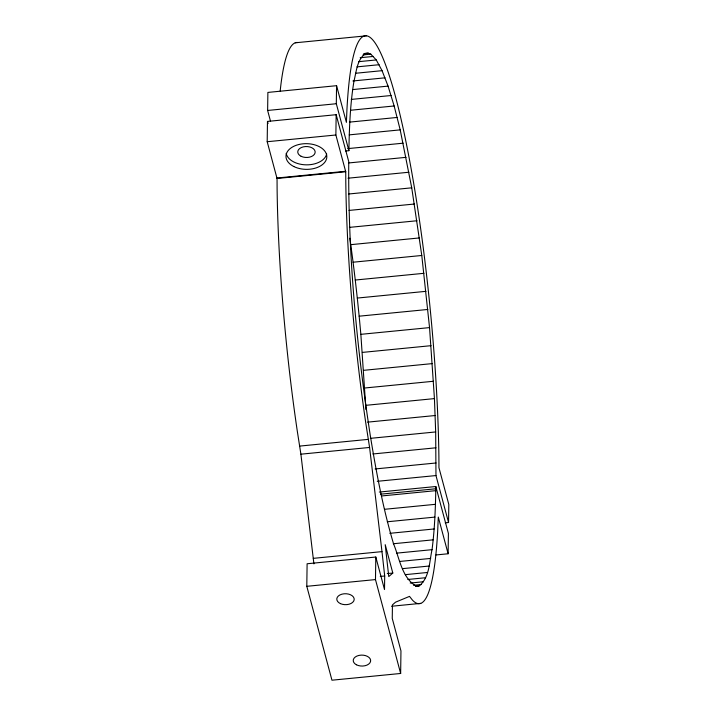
<?xml version="1.0" encoding="UTF-8"?>
<svg xmlns="http://www.w3.org/2000/svg" width="716" height="716" viewBox="0 0 716 716"><rect width="100%" height="100%" fill="white"/><g stroke="black" fill="none" stroke-linecap="round" stroke-linejoin="round"><path stroke-width="1.07" d="M313.912 563.895L300.899 454.186L297.364 431.587A278.676 37.984 84.4 0 1 277.11 189.4L277.047 178.481L267.193 141.723L267.471 121.425L336.162 114.694L348.746 161.637C347.949 253.294 356.353 344.888 370.27 435.426C376.231 471.942 383.006 508.432 393.585 543.927C399.546 558.229 401.882 578.098 416.497 586.306L418.976 586.046C429.716 577.785 429.278 561.818 432.043 549.673C434.728 528.739 435.534 507.608 435.82 486.522L379.319 492.053M445.236 522.823L448.556 522.501L435.972 475.558L435.677 431.945L434.442 398.606L429.546 327.606L421.778 255.478L411.736 187.825L400.199 129.873L394.149 105.977L388.063 86.117L382.058 70.669L376.258 59.947L370.781 54.156L368.185 53.145L363.755 53.575M270.487 121.129L267.632 110.461L267.882 92.418L336.565 85.687L346.401 122.373L346.938 109.62A278.676 37.984 84.4 0 1 395.885 98.146A278.676 37.984 84.4 0 1 438.89 456.781L438.953 467.7L448.807 504.458L448.556 522.501M435.937 554.954L448.118 553.763L438.29 517.077L437.745 529.831A278.676 37.984 84.4 0 1 412.479 600.142L409.507 596.383L395.527 602.183L392.44 604.877L392.252 618.418L400.96 650.916L400.647 673.47L331.955 680.2L306.797 586.315L307.11 563.76L375.802 557.03L384.51 589.528L384.698 575.995L381.986 551.624L369.59 447.455L366.055 424.856A278.676 37.984 84.4 0 1 345.801 182.669L345.73 171.751L335.876 134.993L336.162 114.694M345.577 150.995L348.898 150.673L336.314 103.731L336.565 85.687M400.647 673.47L375.479 579.584L375.802 557.03M448.118 553.763L448.404 533.465L435.82 486.522M348.898 150.673C349.327 127.403 350.178 104.035 353.99 81.024C356.443 71.627 356.944 59.347 365.715 53.396L368.185 53.145M392.807 573.042L388.761 576.586L385.208 544.67L392.807 573.042L387.267 573.588M295.243 42.799L366.565 35.8M363.021 54.917L370.781 54.156M360.175 57.727L373.475 56.43M358.537 61.683L376.258 59.947M356.971 66.874L379.131 64.709M355.467 73.283L382.058 70.669M352.916 80.971L385.038 77.82M352.612 89.59L388.063 86.117M351.216 99.426L391.097 95.514M267.632 110.461L336.314 103.731M350.938 110.21L394.149 105.977M349.542 122.114L397.183 117.451M267.193 141.723L335.876 134.993M349.238 134.868L400.199 129.873M347.779 148.615L403.18 143.182M348.486 162.971L406.097 157.332M276.922 178.016L345.604 171.285M277.047 178.481L345.73 171.751M348.021 178.203L408.961 172.234M348.585 194.009L411.736 187.825M349.059 210.423L414.421 204.024M349.417 227.375L416.998 220.752M349.847 238.222L350.768 244.666L419.451 237.936M350.768 244.666L353.086 262.208L421.778 255.478M353.086 262.208L355.27 280.037L423.962 273.306M355.27 280.037L357.302 298.062L425.984 291.331M357.302 298.062L359.163 316.186L427.855 309.455M365.93 409.561L360.855 334.336L429.546 327.606M362.368 352.406L431.059 345.676M363.692 370.324L432.383 363.594M364.82 387.991L433.511 381.261M365.751 405.337L434.442 398.606M367.585 422.145L435.167 415.522M370.315 438.353L435.677 431.945M299.548 446.104L368.239 439.373M300.899 454.186L369.59 447.455M372.839 453.98L435.981 447.795M375.148 468.953L436.08 462.983M377.26 481.313L435.972 475.558M380.393 494.201L435.793 488.777M381.485 495.973L435.775 490.657M384.483 509.309L435.444 504.315M387.267 521.776L434.898 517.104M389.835 533.313L434.156 528.963M393.317 543.748L433.198 539.837M313.295 558.355L381.986 551.624M396.592 553.146L432.043 549.673M399.68 561.46L430.701 558.417M402.571 568.638L429.161 566.034M380.268 576.425L384.698 575.995M405.292 574.653L427.452 572.478M306.797 586.315L375.479 579.584M407.834 579.468L425.564 577.731M410.223 583.057L423.514 581.75M413.562 585.285L421.312 584.524M415.647 586.377L418.976 586.046M391.527 606.255L420.757 603.373M267.471 121.425L268.044 123.555M359.163 316.186L360.855 334.336M280.18 90.995A278.676 37.984 84.4 0 1 297.883 42.53M326.684 153.985A20.424 12.852 0.8 0 1 306.251 164.85A20.424 12.852 0.8 0 1 286.194 153.376M356.38 664.752A8.708 5.477 0.8 0 0 370.53 661.584A8.708 5.477 0.8 0 0 358.931 655.417A8.708 5.477 0.8 0 0 356.38 664.752M340.449 603.624A8.708 5.477 0.8 0 0 354.16 599.793A8.708 5.477 0.8 0 0 341.872 594.191A8.708 5.477 0.8 0 0 340.449 603.624M293.802 166.524A20.424 12.852 0.8 0 0 326.621 158.496A20.424 12.852 0.8 0 0 298.787 144.525A20.424 12.852 0.8 0 0 293.802 166.524M301.096 156.276A8.708 5.477 0.8 0 0 315.085 152.848A8.708 5.477 0.8 0 0 303.217 146.896A8.708 5.477 0.8 0 0 301.096 156.276"/></g></svg>
